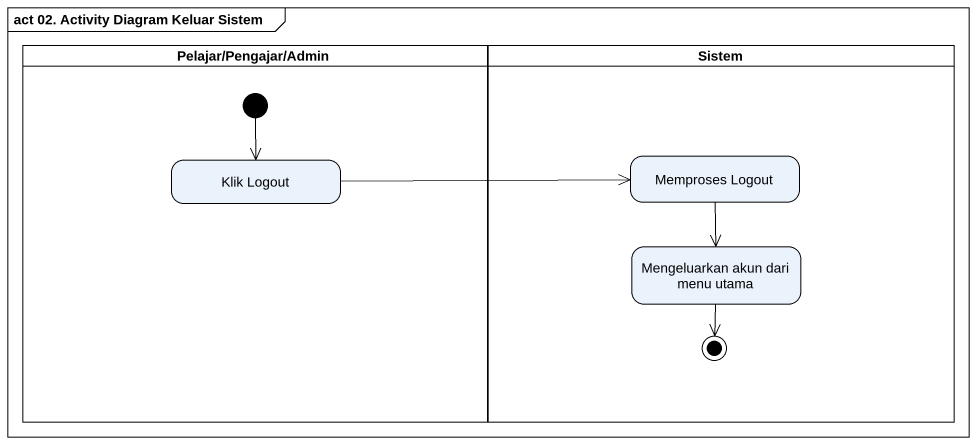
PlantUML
@startuml
mainframe act 02. Activity Diagram Keluar Sistem
hide empty description
state "Pelajar/Pengajar/Admin" as Pelajar_Pengajar_Admin <<partition>> {
  state "Klik Logout" as Klik_Logout
  [*] --> Klik_Logout
}
state Sistem <<partition>> {
  state "Memproses Logout" as Memproses_Logout
  state "Mengeluarkan akun dari menu utama" as Mengeluarkan_akun_dari_menu
  Mengeluarkan_akun_dari_menu --> [*]
}
Klik_Logout -right-> Memproses_Logout
Memproses_Logout --> Mengeluarkan_akun_dari_menu
@enduml
